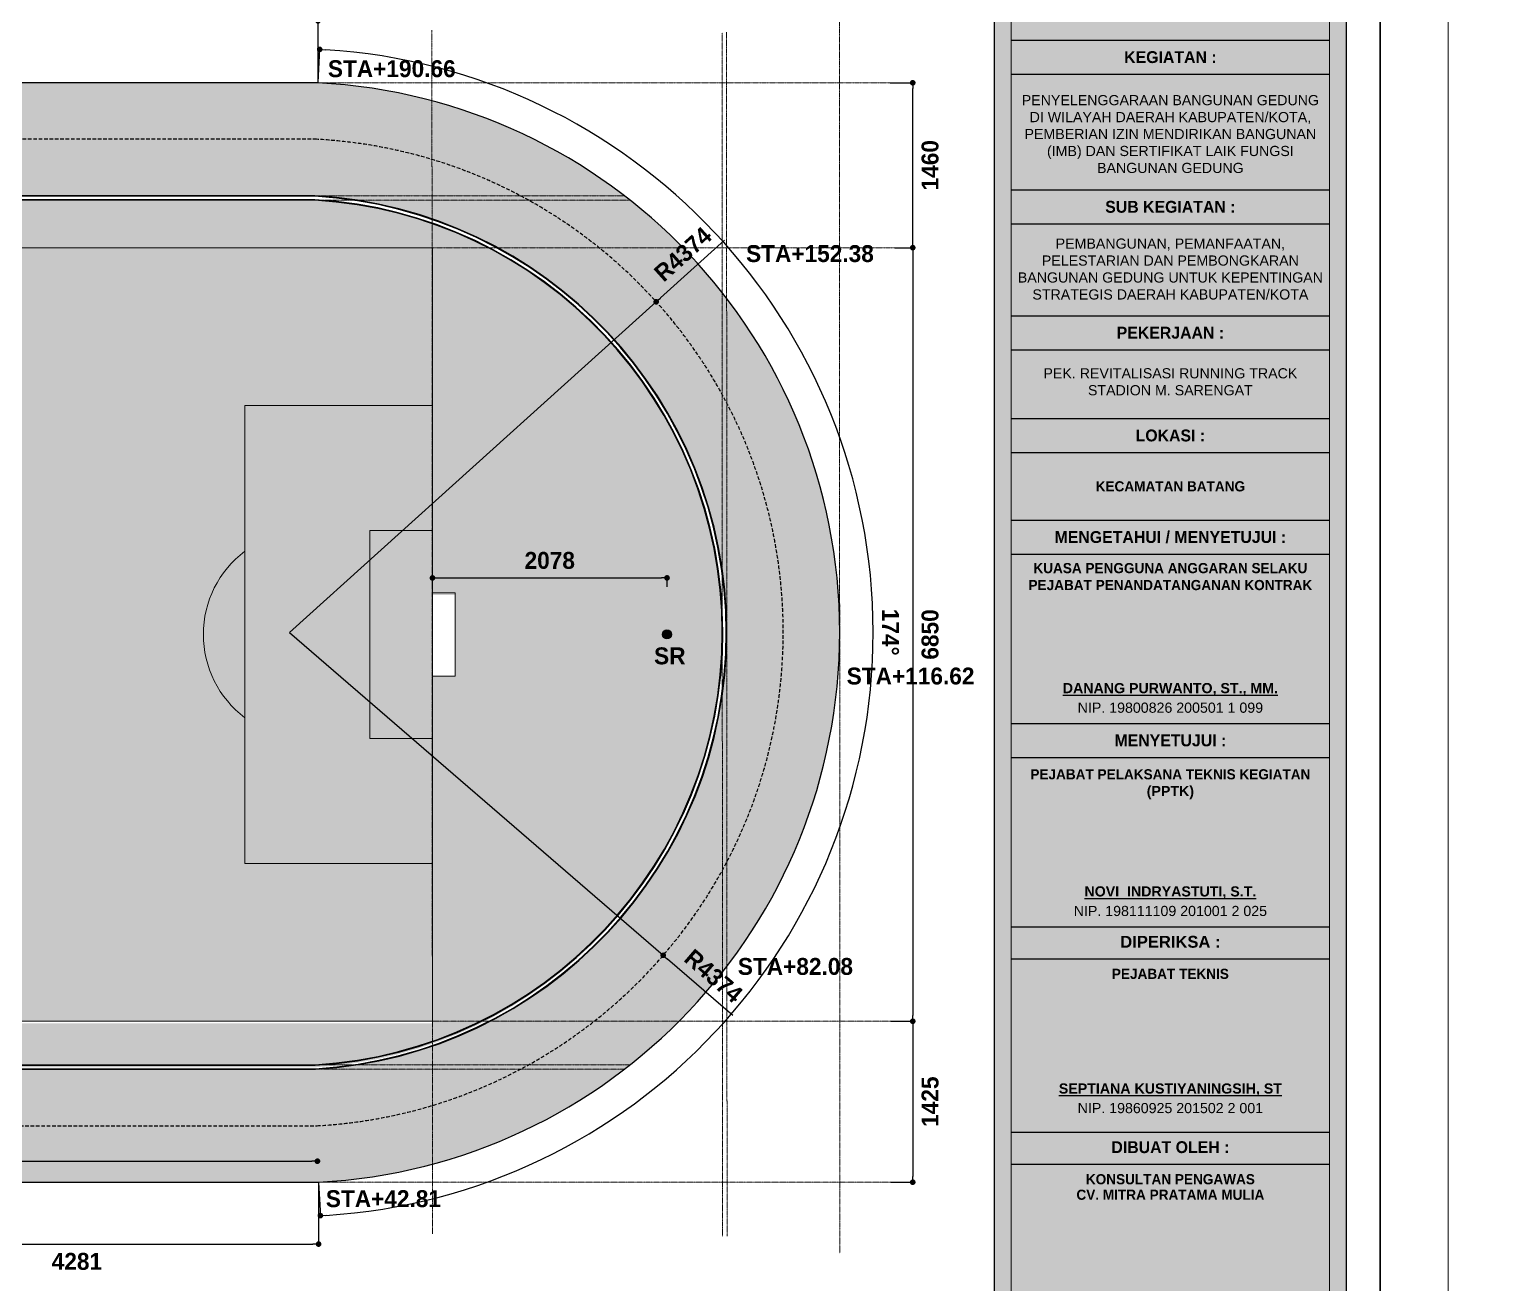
# Model space of a CAD drawing. Header units: centimetres. Extents: x -292707 to 138715, y -53922 to 66277.
# Drawn here: x 25945 to 38876, y -4384 to 6726 of the extents above; entities that cross this region are included whole.
import ezdxf

# ---------------------------------------------------------------- set-up
doc = ezdxf.new("R2010")
doc.units = ezdxf.units.CM
doc.linetypes.add('HIDDEN', pattern=[9.525, 6.35, -3.175])
for name, color, linetype in [('A-ALINE-1', 91, 'Continuous'), ('A-ALINE-4', 113, 'Continuous'), ('A-ALINE-7', 119, 'Continuous'), ('A-DIM', 157, 'Continuous'), ('A-TEXT', 254, 'Continuous')]:
    doc.layers.add(name, color=color, linetype=linetype)
for name, color, linetype, lineweight, true_color in [('A-FILL-1', 250, 'Continuous', 0, 0x333333), ('A-FILL-3', 7, 'Continuous', 0, 0x666666), ('A-FILL-5', 7, 'Continuous', 0, 0x999999), ('A-FILL-7', 7, 'Continuous', 0, 0xcccccc), ('A-FILL-8', 7, 'Continuous', 0, 0xe6e6e6), ('A-HATCH-97', 7, 'Continuous', 0, 0xf7f7f7), ('A-HATCH-97 @ 0.1', 7, 'Continuous', 0, 0xf7f7f7), ('A-HATCH-97 @ 10', 7, 'Continuous', 0, 0xf7f7f7), ('A-HATCH-97 @ 5', 7, 'Continuous', 0, 0xf7f7f7), ('A-HATCH-97 @ 7', 7, 'Continuous', 0, 0xf7f7f7)]:
    doc.layers.add(name, color=color, linetype=linetype, lineweight=lineweight, true_color=true_color)
doc.layers.add('A-SWING AREA', color=7, linetype='Continuous', lineweight=0, true_color=0xf7f7f7, transparency=0.2)
doc.styles.add('Scale 1000', font='GOTHICB.TTF', dxfattribs={"height": 150})
doc.styles.add('Scale 170', font='GOTHICB.TTF', dxfattribs={"height": 50})
doc.dimstyles.new('Scale 1000', dxfattribs={"dimscale": 0, "dimtxt": 150, "dimasz": 50, "dimexe": 5, "dimexo": 3, "dimgap": 75, "dimtad": 2, "dimdec": 0, "dimtxsty": 'Scale 1000', "dimblk": 'DOT', "dimcen": 2.5, "dimclrd": 256, "dimclre": 256, "dimclrt": 254, "dimadec": 0, "dimazin": 0, "dimtfac": 1, "dimtdec": 0, "dimtmove": 0, "dimatfit": 3, "dimldrblk": 'DOTSMALL', "dimfxl": 1, "dimtfillclr": 256, "dimlwd": -1, "dimlwe": -1, "dimarcsym": 0})

# ---------------------------------------------------------------- blocks, each defined once
blk = doc.blocks.new('gfdgfd')
at = {"layer": 'A-FILL-8'}
h = blk.add_hatch(color=256, dxfattribs=at)
h.dxf.hatch_style = 1
h.paths.add_polyline_path([(29518, 27), (18938, 27), (18938, -6823), (29518, -6823)])
at = {"layer": 'A-FILL-1'}
for p, q in [((24228, -6823), (24228, 27)), ((18938, -1371), (20600, -1371)), ((20600, -1371), (20600, -5425)), ((18938, -2476), (19492, -2476)), ((19492, -4320), (19492, -2476)), ((18938, -3029), (18736, -3029)), ((18736, -3767), (18736, -3029)), ((18938, -3767), (18736, -3767)), ((18938, -4320), (19492, -4320)), ((18938, -5425), (20600, -5425))]:
    blk.add_line(p, q, dxfattribs=at)
blk.add_lwpolyline([(29518, 27), (18938, 27), (18938, -6823), (29518, -6823)], close=True, dxfattribs=at)
for points in [[(29518, -1371), (27856, -1371), (27856, -5425), (29518, -5425)], [(29518, -4320), (28964, -4320), (28964, -2476), (29518, -2476)], [(29518, -3767), (29719, -3767), (29719, -3029), (29518, -3029)]]:
    blk.add_lwpolyline(points, dxfattribs=at)
blk.add_circle((24228, -3398), 907, dxfattribs=at)
for centre, start, end in [((20046, -3398), 306.9482, 53.0518), ((28410, -3398), 126.9482, 233.0518)]:
    blk.add_arc(centre, 922, start, end, dxfattribs=at)
blk = doc.blocks.new('_Dot')
at = {"color": 0, "linetype": 'ByBlock', "lineweight": -2}
blk.add_line((-0.5, 0), (-1, 0), dxfattribs=at)
at = {"color": 0, "linetype": 'ByBlock', "const_width": 0.5}
blk.add_lwpolyline([(-0.25, 0, 1), (0.25, 0, 1)], format="xyb", close=True, dxfattribs=at)
blk = doc.blocks.new('*D72')
at = {"layer": 'A-DIM', "ltscale": 0.25, "transparency": 16777216}
for p, q in [((33613, 4791), (33778, 4791)), ((33773, 4741), (33773, -2009)), ((33578, -2059), (33778, -2059))]:
    blk.add_line(p, q, dxfattribs=at)
at = {"layer": 'Defpoints', "color": 0, "ltscale": 0.25, "transparency": 16777216}
for p in [(33610, 4791), (33575, -2059), (33773, -2059)]:
    blk.add_point(p, dxfattribs=at)
at = {"layer": 'A-DIM', "ltscale": 0.25, "transparency": 16777216, "xscale": 50, "yscale": 50, "zscale": 50}
for p, rotation in [((33773, 4791), 90), ((33773, -2059), 270)]:
    blk.add_blockref('_Dot', p, dxfattribs=dict(at, rotation=rotation))
at = {"layer": 'A-DIM', "color": 254, "ltscale": 0.25, "transparency": 16777216, "insert": (33927, 1366), "char_height": 150, "attachment_point": 5, "rotation": 90, "style": 'Scale 1000'}
blk.add_mtext('6850', dxfattribs=at)
blk = doc.blocks.new('_DotSmall')
at = {"color": 0, "linetype": 'ByBlock', "const_width": 0.5}
blk.add_lwpolyline([(-0.0625, 0, 1), (0.0625, 0, 1)], format="xyb", close=True, dxfattribs=at)
blk = doc.blocks.new('*D73')
at = {"layer": 'A-DIM', "ltscale": 0.25, "transparency": 16777216}
for p, q in [((33574, 6251), (33778, 6251)), ((33773, 4841), (33773, 6201)), ((33613, 4791), (33778, 4791))]:
    blk.add_line(p, q, dxfattribs=at)
at = {"layer": 'Defpoints', "color": 0, "ltscale": 0.25, "transparency": 16777216}
for p in [(33571, 6251), (33773, 6251), (33610, 4791)]:
    blk.add_point(p, dxfattribs=at)
at = {"layer": 'A-DIM', "ltscale": 0.25, "transparency": 16777216, "xscale": 50, "yscale": 50, "zscale": 50}
for p, rotation in [((33773, 6251), 90), ((33773, 4791), 270)]:
    blk.add_blockref('_Dot', p, dxfattribs=dict(at, rotation=rotation))
at = {"layer": 'A-DIM', "color": 254, "ltscale": 0.25, "transparency": 16777216, "insert": (33927, 5521), "char_height": 150, "attachment_point": 5, "rotation": 90, "style": 'Scale 1000'}
blk.add_mtext('1460', dxfattribs=at)
blk = doc.blocks.new('*D75')
at = {"layer": 'A-DIM', "ltscale": 0.25, "transparency": 16777216}
for p, q in [((33578, -2059), (33778, -2059)), ((33773, -2109), (33773, -3434)), ((33578, -3484), (33778, -3484))]:
    blk.add_line(p, q, dxfattribs=at)
at = {"layer": 'Defpoints', "color": 0, "ltscale": 0.25, "transparency": 16777216}
for p in [(33575, -2059), (33575, -3484), (33773, -3484)]:
    blk.add_point(p, dxfattribs=at)
at = {"layer": 'A-DIM', "ltscale": 0.25, "transparency": 16777216, "xscale": 50, "yscale": 50, "zscale": 50}
for p, rotation in [((33773, -2059), 90), ((33773, -3484), 270)]:
    blk.add_blockref('_Dot', p, dxfattribs=dict(at, rotation=rotation))
at = {"layer": 'A-DIM', "color": 254, "ltscale": 0.25, "transparency": 16777216, "insert": (33927, -2771), "char_height": 150, "attachment_point": 5, "rotation": 90, "style": 'Scale 1000'}
blk.add_mtext('1425', dxfattribs=at)
blk = doc.blocks.new('*D76')
at = {"layer": 'A-DIM', "ltscale": 0.25, "transparency": 16777216}
for p, q in [((29518, 1788), (29518, 1872)), ((29568, 1867), (31546, 1867)), ((31596, 1789), (31596, 1872))]:
    blk.add_line(p, q, dxfattribs=at)
at = {"layer": 'Defpoints', "color": 0, "ltscale": 0.25, "transparency": 16777216}
for p in [(31596, 1867), (29518, 1785), (31596, 1786)]:
    blk.add_point(p, dxfattribs=at)
at = {"layer": 'A-DIM', "ltscale": 0.25, "transparency": 16777216, "xscale": 50, "yscale": 50, "zscale": 50, "rotation": 180}
blk.add_blockref('_Dot', (29518, 1867), dxfattribs=at)
at = {"layer": 'A-DIM', "ltscale": 0.25, "transparency": 16777216, "xscale": 50, "yscale": 50, "zscale": 50}
blk.add_blockref('_Dot', (31596, 1867), dxfattribs=at)
at = {"layer": 'A-DIM', "color": 254, "ltscale": 0.25, "transparency": 16777216, "insert": (30557, 2021), "char_height": 150, "attachment_point": 5, "style": 'Scale 1000'}
blk.add_mtext('2078', dxfattribs=at)
blk = doc.blocks.new('jhgkjhkjhkjh')
at = {"layer": 'A-SWING AREA', "transparency": 33554457}
h = blk.add_hatch(color=256, dxfattribs=at)
h.dxf.hatch_style = 1
h.paths.add_polyline_path([(-933.61, 931.53), (-881.61, 931.53), (-881.61, 1218.53), (-933.61, 1218.53)])
at = {"layer": 'A-ALINE-1', "ltscale": 0.25}
blk.add_lwpolyline([(-933.61, 931.53), (-881.61, 931.53), (-881.61, 1218.53), (-933.61, 1218.53)], close=True, dxfattribs=at)
at = {"layer": 'A-ALINE-4', "ltscale": 0.25}
for points in [[(-931.11, 1157.28), (-884.11, 1157.28)], [(-931.11, 1152.28), (-884.11, 1152.28)], [(-931.11, 1135.19), (-884.11, 1135.19)], [(-931.11, 1130.19), (-884.11, 1130.19)], [(-931.11, 1116.61), (-884.11, 1116.61)], [(-931.11, 1111.61), (-884.11, 1111.61)], [(-931.11, 1101.44), (-884.11, 1101.44)], [(-931.11, 1096.44), (-884.11, 1096.44)], [(-931.11, 1086.44), (-884.11, 1086.44)], [(-931.11, 1081.44), (-884.11, 1081.44)], [(-931.11, 1056.44), (-884.11, 1056.44)], [(-931.11, 1051.44), (-884.11, 1051.44)], [(-931.11, 1026.44), (-884.11, 1026.44)], [(-931.11, 1021.72), (-884.11, 1021.72)], [(-931.11, 996.12), (-884.11, 996.12)], [(-931.11, 991.41), (-884.11, 991.41)]]:
    blk.add_lwpolyline(points, dxfattribs=at)
at = {"layer": 'A-FILL-1', "ltscale": 0.25}
blk.add_lwpolyline([(-1286.61, 931.53), (-933.61, 931.53), (-933.61, 1218.53), (-1286.61, 1218.53)], close=True, dxfattribs=at)
at = {"layer": 'A-FILL-1'}
blk.add_lwpolyline([(-931.11, 934.03), (-884.11, 934.03), (-884.11, 1216.03), (-931.11, 1216.03)], close=True, dxfattribs=at)
at = {"layer": 'Defpoints'}
blk.add_lwpolyline([(-1296.61, 926.53), (-876.61, 926.53), (-876.61, 1223.53), (-1296.61, 1223.53)], close=True, dxfattribs=at)
at = {"layer": 'A-TEXT', "ltscale": 0.25, "attachment_point": 5, "style": 'Scale 170'}
for s, width, insert, char_height in [('KEGIATAN :', 47, (-907.61, 1154.78), 1.75), ('{\\fArial|b0|i0|c0|p34;PENYELENGGARAAN BANGUNAN GEDUNG DI WILAYAH DAERAH KABUPATEN/KOTA, PEMBERIAN IZIN MENDIRIKAN BANGUNAN (IMB) DAN SERTIFIKAT LAIK FUNGSI BANGUNAN GEDUNG}', 45.4679, (-907.61, 1143.43), 1.5), ('SUB KEGIATAN :', 47, (-907.61, 1132.69), 1.75), ('{\\fArial|b0|i0|c0|p34;PEMBANGUNAN, PEMANFAATAN, PELESTARIAN DAN PEMBONGKARAN BANGUNAN GEDUNG UNTUK KEPENTINGAN STRATEGIS DAERAH KABUPATEN/KOTA}', 47, (-907.61, 1123.51), 1.5), ('PEKERJAAN :', 47, (-907.61, 1114.11), 1.75), ('{\\fArial|b0|i0|c0|p34;PEK.^IREVITALISASI RUNNING TRACK STADION M. SARENGAT}', 47, (-907.61, 1106.87), 1.5), ('{\\fCentury Gothic|b1|i0|c0|p34;LOKASI :}', 47, (-907.61, 1098.94), 1.75), ('KECAMATAN BATANG', 47, (-907.61, 1091.44), 1.5), ('{\\fCentury Gothic|b1|i0|c0|p34;MENGETAHUI / MENYETUJUI :}', 47, (-907.61, 1083.94), 1.75), ('KUASA PENGGUNA ANGGARAN SELAKU PEJABAT PENANDATANGANAN KONTRAK', 47, (-907.61, 1078.12), 1.5), ('{\\fArial|b1|i0|c0|p34;\\LDANANG PURWANTO, ST., MM.}', 47, (-907.61, 1061.5), 1.5), ('{\\fArial|b0|i0|c0|p34;NIP. 19800826 200501 1 099}', 47, (-907.61, 1058.77), 1.5), ('{\\fCentury Gothic|b1|i0|c0|p34;MENYETUJUI :}', 47, (-907.61, 1053.94), 1.75), ('PEJABAT PELAKSANA TEKNIS KEGIATAN', 47, (-907.61, 1048.94), 1.5), ('{\\fArial|b1|i0|c0|p34;(PPTK)}', 47, (-907.61, 1046.25), 1.5), ('{\\fArial|b1|i0|c0|p34;\\LNOVI  INDRYASTUTI, S.T.}', 47, (-907.61, 1031.5), 1.5), ('{\\fArial|b0|i0|c0|p34;NIP. 198111109 201001 2 025}', 47, (-907.61, 1028.77), 1.5), ('{\\fArial|b1|i0|c0|p34;DIPERIKSA :}', 47, (-907.61, 1024.22), 1.75), ('PEJABAT TEKNIS', 47, (-907.61, 1019.49), 1.5), ('{\\fArial|b1|i0|c0|p34;\\LSEPTIANA KUSTIYANINGSIH, ST}', 47, (-907.61, 1002.41), 1.5), ('{\\fArial|b0|i0|c0|p34;NIP. 19860925 201502 2 001}', 47, (-907.61, 999.68), 1.5), ('DIBUAT OLEH :', 47, (-907.61, 993.91), 1.75), ('KONSULTAN PENGAWAS', 47, (-907.61, 989.18), 1.5), ('CV. MITRA PRATAMA MULIA', 47, (-907.61, 986.89), 1.5)]:
    blk.add_mtext_dynamic_manual_height_columns(s, width=width, gutter_width=105, heights=[0], dxfattribs=dict(at, insert=insert, char_height=char_height))
blk = doc.blocks.new('*D144')
at = {"layer": 'A-DIM', "ltscale": 0.25, "transparency": 16777216}
for p, q in [((28251, 1383), (31562, -1475)), ((32178, -2007), (31600, -1508))]:
    blk.add_line(p, q, dxfattribs=at)
at = {"layer": 'Defpoints', "color": 0, "ltscale": 0.25, "transparency": 16777216}
for p in [(28251, 1383), (31562, -1475)]:
    blk.add_point(p, dxfattribs=at)
at = {"layer": 'A-DIM', "ltscale": 0.25, "transparency": 16777216, "xscale": 50, "yscale": 50, "zscale": 50, "rotation": 139.1890067404133}
blk.add_blockref('_Dot', (31562, -1475), dxfattribs=at)
at = {"layer": 'A-DIM', "color": 254, "ltscale": 0.25, "transparency": 16777216, "insert": (32008, -1658), "char_height": 150, "attachment_point": 5, "rotation": 319.189, "style": 'Scale 1000'}
blk.add_mtext('R4374', dxfattribs=at)
blk = doc.blocks.new('*D145')
at = {"layer": 'A-DIM', "ltscale": 0.25, "transparency": 16777216}
for p, q in [((32105, 4858), (31537, 4346)), ((28251, 1383), (31500, 4312))]:
    blk.add_line(p, q, dxfattribs=at)
at = {"layer": 'Defpoints', "color": 0, "ltscale": 0.25, "transparency": 16777216}
for p in [(31500, 4312), (28251, 1383)]:
    blk.add_point(p, dxfattribs=at)
at = {"layer": 'A-DIM', "ltscale": 0.25, "transparency": 16777216, "xscale": 50, "yscale": 50, "zscale": 50, "rotation": 222.0382758099178}
blk.add_blockref('_Dot', (31500, 4312), dxfattribs=at)
at = {"layer": 'A-DIM', "color": 254, "ltscale": 0.25, "transparency": 16777216, "insert": (31737, 4733), "char_height": 150, "attachment_point": 5, "rotation": 42.0383, "style": 'Scale 1000'}
blk.add_mtext('R4374', dxfattribs=at)
blk = doc.blocks.new('*D146')
at = {"layer": 'A-DIM', "ltscale": 0.25, "transparency": 16777216}
for p, q in [((28504, 6254), (28519, 6552)), ((28509, -3487), (28525, -3785))]:
    blk.add_line(p, q, dxfattribs=at)
blk.add_arc((28251, 1383), 5171, 273.5821, 86.4777, dxfattribs=at)
at = {"layer": 'Defpoints', "color": 0, "ltscale": 0.25, "transparency": 16777216}
for p in [(28504, 6251), (28251, 1383), (32775, -1121), (28509, -3484)]:
    blk.add_point(p, dxfattribs=at)
at = {"layer": 'A-DIM', "ltscale": 0.25, "transparency": 16777216, "xscale": 50, "yscale": 50, "zscale": 50}
for p, rotation in [((28519, 6547), 176.7546679873463), ((28525, -3780), 183.3050719722802)]:
    blk.add_blockref('_Dot', p, dxfattribs=dict(at, rotation=rotation))
at = {"layer": 'A-DIM', "color": 254, "ltscale": 0.25, "transparency": 16777216, "insert": (33576, 1386), "char_height": 150, "attachment_point": 5, "rotation": 270.0299, "style": 'Scale 1000'}
blk.add_mtext('174°', dxfattribs=at)
blk = doc.blocks.new('*D151')
at = {"layer": 'A-DIM', "ltscale": 0.25, "transparency": 16777216}
for p, q in [((19941, -3481), (19941, -3293)), ((19991, -3298), (28449, -3298)), ((28499, -3295), (28499, -3293))]:
    blk.add_line(p, q, dxfattribs=at)
at = {"layer": 'Defpoints', "color": 0, "ltscale": 0.25, "transparency": 16777216}
for p in [(28499, -3298), (28499, -3298), (19941, -3484)]:
    blk.add_point(p, dxfattribs=at)
at = {"layer": 'A-DIM', "ltscale": 0.25, "transparency": 16777216, "xscale": 50, "yscale": 50, "zscale": 50, "rotation": 180}
blk.add_blockref('_Dot', (19941, -3298), dxfattribs=at)
at = {"layer": 'A-DIM', "ltscale": 0.25, "transparency": 16777216, "xscale": 50, "yscale": 50, "zscale": 50}
blk.add_blockref('_Dot', (28499, -3298), dxfattribs=at)
at = {"layer": 'A-DIM', "color": 254, "ltscale": 0.25, "transparency": 16777216, "insert": (24228, -3145), "char_height": 150, "attachment_point": 5, "style": 'Scale 1000'}
blk.add_mtext('8559', dxfattribs=at)
blk = doc.blocks.new('*D159')
at = {"layer": 'A-DIM', "ltscale": 0.25, "transparency": 16777216}
for p, q in [((24224, 6254), (24224, 6805)), ((28454, 6800), (24274, 6800)), ((28504, 6254), (28504, 6805))]:
    blk.add_line(p, q, dxfattribs=at)
at = {"layer": 'Defpoints', "color": 0, "ltscale": 0.25, "transparency": 16777216}
for p in [(24224, 6800), (24224, 6251), (28504, 6251)]:
    blk.add_point(p, dxfattribs=at)
at = {"layer": 'A-DIM', "ltscale": 0.25, "transparency": 16777216, "xscale": 50, "yscale": 50, "zscale": 50, "rotation": 180}
blk.add_blockref('_Dot', (24224, 6800), dxfattribs=at)
at = {"layer": 'A-DIM', "ltscale": 0.25, "transparency": 16777216, "xscale": 50, "yscale": 50, "zscale": 50}
blk.add_blockref('_Dot', (28504, 6800), dxfattribs=at)
at = {"layer": 'A-DIM', "color": 254, "ltscale": 0.25, "transparency": 16777216, "insert": (26364, 6954), "char_height": 150, "attachment_point": 5, "style": 'Scale 1000'}
blk.add_mtext('4279', dxfattribs=at)
blk = doc.blocks.new('*D166')
at = {"layer": 'A-DIM', "ltscale": 0.25, "transparency": 16777216}
for p, q in [((24228, -3487), (24228, -4037)), ((28509, -3487), (28509, -4037)), ((24278, -4032), (28459, -4032))]:
    blk.add_line(p, q, dxfattribs=at)
at = {"layer": 'Defpoints', "color": 0, "ltscale": 0.25, "transparency": 16777216}
for p in [(24228, -3484), (28509, -3484), (28509, -4032)]:
    blk.add_point(p, dxfattribs=at)
at = {"layer": 'A-DIM', "ltscale": 0.25, "transparency": 16777216, "xscale": 50, "yscale": 50, "zscale": 50, "rotation": 180}
blk.add_blockref('_Dot', (24228, -4032), dxfattribs=at)
at = {"layer": 'A-DIM', "ltscale": 0.25, "transparency": 16777216, "xscale": 50, "yscale": 50, "zscale": 50}
blk.add_blockref('_Dot', (28509, -4032), dxfattribs=at)
at = {"layer": 'A-DIM', "color": 254, "ltscale": 0.25, "transparency": 16777216, "insert": (26368, -4186), "char_height": 150, "attachment_point": 5, "style": 'Scale 1000'}
blk.add_mtext('4281', dxfattribs=at)
blk = doc.blocks.new('*U1254')
at = {"layer": 'A-HATCH-97 @ 0.1', "ltscale": 0.25}
h = blk.add_hatch(color=256, dxfattribs=at)
h.dxf.hatch_style = 1
edge = h.paths.add_edge_path()
edge.add_line((28483, 5211), (19965, 5211))
edge.add_arc((20254, 1384), 3838, 94.3076, 265.7992)
edge.add_line((19972, -2444), (28480, -2444))
edge.add_arc((28251, 1383), 3834, 273.4148, 446.5425)
h.paths.add_polyline_path([(29513, 1717), (29714, 1717), (29714, 997), (29518, 997), (29518, -2077), (18933, -2077), (18933, 979), (18731, 979), (18731, 1717), (18933, 1717), (18933, 4773), (29513, 4773)], flags=16)
edge = h.paths.add_edge_path(flags=0)
edge.add_arc((28405, 1348), 922, 126.9482, 233.0518, ccw=False)
edge.add_line((27851, 2085), (27851, 612))
edge = h.paths.add_edge_path(flags=0)
edge.add_arc((24223, 1348), 907, 0, 360)
edge = h.paths.add_edge_path(flags=0)
edge.add_line((20595, 612), (20595, 2085))
edge.add_arc((20041, 1348), 922, -53.0518, 53.0518, ccw=False)
at = {"layer": 'A-HATCH-97 @ 10', "ltscale": 0.25}
h = blk.add_hatch(color=256, dxfattribs=at)
h.dxf.hatch_style = 1
edge = h.paths.add_edge_path()
edge.add_line((28483, 5211), (19965, 5211))
edge.add_arc((20254, 1384), 3838, 94.3076, 265.7992)
edge.add_line((19972, -2444), (28480, -2444))
edge.add_arc((28251, 1383), 3834, 273.4148, 446.5425)
h.paths.add_polyline_path([(29513, 1717), (29714, 1717), (29714, 997), (29518, 997), (29518, -2077), (18933, -2077), (18933, 979), (18731, 979), (18731, 1717), (18933, 1717), (18933, 4773), (29513, 4773)], flags=16)
edge = h.paths.add_edge_path(flags=0)
edge.add_arc((28405, 1348), 922, 126.9482, 233.0518, ccw=False)
edge.add_line((27851, 2085), (27851, 612))
edge = h.paths.add_edge_path(flags=0)
edge.add_arc((24223, 1348), 907, 0, 360)
edge = h.paths.add_edge_path(flags=0)
edge.add_line((20595, 612), (20595, 2085))
edge.add_arc((20041, 1348), 922, -53.0518, 53.0518, ccw=False)
at = {"layer": 'A-HATCH-97 @ 5', "ltscale": 0.25}
h = blk.add_hatch(color=256, dxfattribs=at)
h.dxf.hatch_style = 1
edge = h.paths.add_edge_path()
edge.add_line((28483, 5211), (19965, 5211))
edge.add_arc((20254, 1384), 3838, 94.3076, 265.7992)
edge.add_line((19972, -2444), (28480, -2444))
edge.add_arc((28251, 1383), 3834, 273.4148, 446.5425)
h.paths.add_polyline_path([(29513, 1717), (29714, 1717), (29714, 997), (29518, 997), (29518, -2077), (18933, -2077), (18933, 979), (18731, 979), (18731, 1717), (18933, 1717), (18933, 4773), (29513, 4773)], flags=16)
edge = h.paths.add_edge_path(flags=0)
edge.add_arc((28405, 1348), 922, 126.9482, 233.0518, ccw=False)
edge.add_line((27851, 2085), (27851, 612))
edge = h.paths.add_edge_path(flags=0)
edge.add_arc((24223, 1348), 907, 0, 360)
edge = h.paths.add_edge_path(flags=0)
edge.add_line((20595, 612), (20595, 2085))
edge.add_arc((20041, 1348), 922, -53.0518, 53.0518, ccw=False)
at = {"layer": 'A-HATCH-97 @ 7', "ltscale": 0.25}
h = blk.add_hatch(color=256, dxfattribs=at)
h.dxf.hatch_style = 1
edge = h.paths.add_edge_path()
edge.add_line((28483, 5211), (19965, 5211))
edge.add_arc((20254, 1384), 3838, 94.3076, 265.7992)
edge.add_line((19972, -2444), (28480, -2444))
edge.add_arc((28251, 1383), 3834, 273.4148, 446.5425)
h.paths.add_polyline_path([(29513, 1717), (29714, 1717), (29714, 997), (29518, 997), (29518, -2077), (18933, -2077), (18933, 979), (18731, 979), (18731, 1717), (18933, 1717), (18933, 4773), (29513, 4773)], flags=16)
edge = h.paths.add_edge_path(flags=0)
edge.add_arc((28405, 1348), 922, 126.9482, 233.0518, ccw=False)
edge.add_line((27851, 2085), (27851, 612))
edge = h.paths.add_edge_path(flags=0)
edge.add_arc((24223, 1348), 907, 0, 360)
edge = h.paths.add_edge_path(flags=0)
edge.add_line((20595, 612), (20595, 2085))
edge.add_arc((20041, 1348), 922, -53.0518, 53.0518, ccw=False)

msp = doc.modelspace()

# ---------------------------------------------------------------- hatches: boundary and pattern name
at = {"layer": 'A-FILL-5'}
h = msp.add_hatch(color=256, dxfattribs=at)
h.dxf.hatch_style = 1
edge = h.paths.add_edge_path()
edge.add_arc((31595.6, 1366.2), 40, 0, 360)
at = {"layer": 'A-FILL-7'}
h = msp.add_hatch(color=256, dxfattribs=at)
h.dxf.hatch_style = 1
edge = h.paths.add_edge_path()
edge.add_arc((28250.9, 1383.9), 4874.7, 273.0337, 446.80782)
edge.add_line((28522.4, 6251), (19934.4, 6251))
edge.add_arc((20253.5, 1383.7), 4877.7, 93.75076, 266.3206)
edge.add_line((19940.5, -3484), (28508.9, -3484))
edge = h.paths.add_edge_path(flags=16)
edge.add_arc((28251.4, 1383.4), 3874.2, 273.39645, 446.65752)
edge.add_line((28477.3, 5251), (19968.8, 5250.9))
edge.add_arc((20253.9, 1383.3), 3878.1, 94.21564, 265.718)
edge.add_line((19964.4, -2484), (28480.9, -2484))
at = {"layer": 'A-TEXT', "ltscale": 0.25}
h = msp.add_hatch(dxfattribs=at)
h.set_pattern_fill('AR-SAND', color=256, scale=5)
h.set_pattern_definition([(37.5, (-5.04, 36276.96), (-8.00016, 244.7066), [0, -193.04, 0, -215.9, 0, -206.375]), (7.5, (-5.04, 36276.96), (224.7616, 358.4126), [0, -104.14, 0, -173.99, 0, -66.675]), (327.5, (-161.25, 36276.96), (395.4962, 0.7186), [0, -63.5, 0, -228.6, 0, -298.45]), (317.5, (-161.25, 36276.96), (381.7782, 111.4647), [0, -31.75, 0, -149.86, 0, -171.45])])
h.paths.add_polyline_path([(28470.4, 5198.2), (19966.2, 5198.2, 0.9295904), (19970.7, -2466.8), (28474.9, -2466.8, 0.9427091)])
h.paths.add_polyline_path([(29714.3, 1716.9), (29714.3, 979.5), (29512.8, 979.5), (29512.8, -2076.8), (18932.8, -2076.8), (18932.8, 979.5), (18731.3, 979.5), (18731.3, 1716.9), (18932.8, 1716.9), (18932.8, 4773.2), (29512.8, 4773.2), (29512.8, 1716.9)], flags=16)
h.paths.add_polyline_path([(27850.7, 611.6, -0.499146), (27850.7, 2084.8)], flags=0)
h.paths.add_polyline_path([(25129.4, 1348.2, -1), (23316.2, 1348.2, -1)], flags=0)
h.paths.add_polyline_path([(20594.9, 611.6), (20594.9, 2084.8, -0.499146)], flags=0)

# ---------------------------------------------------------------- linework, layer by layer
at = {"layer": 'A-ALINE-7', "ltscale": 0.14}
for points in [[(28508.9, -3484, 0.9489945), (28503.8, 6251), (19935.4, 6251, 0.9372656), (19940.5, -3484)], [(28480.9, -2484, 0.9429613), (28476.4, 5251), (19969.9, 5251, 0.9298981), (19974.5, -2484)], [(28480.8, -2479, 0.9429254), (28476.3, 5246), (19970.1, 5246, 0.9298544), (19974.6, -2479)], [(28479.9, -2449, 0.9427091), (28475.4, 5216), (19971.2, 5216, 0.9295904), (19975.7, -2449)]]:
    msp.add_lwpolyline(points, format="xyb", close=True, dxfattribs=at)
at = {"layer": 'A-ALINE-7', "linetype": 'HIDDEN', "ltscale": 5}
msp.add_lwpolyline([(28495.3, -2984, 0.9462324), (28490.5, 5751), (19952.2, 5751, 0.9338912), (19957, -2984)], format="xyb", close=True, dxfattribs=at)
at = {"layer": 'A-ALINE-7', "ltscale": 0.14}
msp.add_lwpolyline([(28479.8, -2444, 0.9426728), (28475.3, 5211), (19971.4, 5211, 0.9295461), (19975.9, -2444), (28479.8, -2444)], format="xyb", dxfattribs=at)
at = {"layer": 'A-FILL-3', "linetype": 'HIDDEN', "ltscale": 0.25}
for p, q in [((33127.8, -4112.6), (33123.3, 6844.6)), ((29517.8, -3941.3), (29513.3, 6718.4)), ((32087.8, -3960.9), (32083.3, 6695.1)), ((32127.8, -3961.1), (32123.3, 6698.6)), ((33571.5, 6251), (14877.4, 6251)), ((31217.7, 5251), (14831.8, 5251)), ((31269.2, 5211), (14831.8, 5211)), ((33610.4, 4791), (14827.3, 4791)), ((33574.9, -2059), (14880.8, -2059)), ((31269.5, -2444), (14880.8, -2444)), ((31269.5, -2444), (14880.8, -2444)), ((31218.1, -2484), (14880.8, -2484)), ((33574.9, -3484), (14880.8, -3484))]:
    msp.add_line(p, q, dxfattribs=at)
at = {"layer": 'A-TEXT', "ltscale": 0.25}
for radius in [40, 35]:
    msp.add_circle((31595.6, 1366.2), radius, dxfattribs=at)

# ---------------------------------------------------------------- block references
at = {"layer": 'A-HATCH-97'}
msp.add_blockref('*U1254', (0, 0), dxfattribs=at)
at = {"layer": 'A-TEXT', "xscale": 60, "yscale": 60, "zscale": 60}
for p in [(90511.9, -62809), (115711.9, -62809)]:
    msp.add_blockref('jhgkjhkjhkjh', p, dxfattribs=at)
at = {"layer": 'A-TEXT'}
msp.add_blockref('gfdgfd', (0, 4764.1), dxfattribs=at)

# ---------------------------------------------------------------- texts
at = {"layer": 'A-TEXT', "ltscale": 0.25, "char_height": 150, "attachment_point": 1, "style": 'Scale 1000'}
for s, width, insert in [('STA+190.66', 506.231, (28591.4, 6451)), ('STA+152.38', 506.231, (32296.4, 4813.9)), ('SR', 399.477, (31481.3, 1251.7)), ('STA+116.62', 506.231, (33187.7, 1073.1)), ('STA+82.08', 506.231, (32223.2, -1498.4)), ('STA+42.81', 506.231, (28573.1, -3554.8))]:
    msp.add_mtext_dynamic_manual_height_columns(s, width=width, gutter_width=750, heights=[0], dxfattribs=dict(at, insert=insert))

# ---------------------------------------------------------------- dimensions: what is measured, and where the dimension line sits
at = {"layer": 'A-DIM', "ltscale": 0.25}
for base, p1, p2, override, picture, middle in [((24224.4, 6800.3), (28503.8, 6251), (24224.4, 6251), {"dimscale": 1}, '*D159', (26364.1, 6954)), ((31595.6, 1867.3), (29517.8, 1785.5), (31595.6, 1785.6), {"dimscale": 1}, '*D76', (30556.7, 2021.1)), ((28508.9, -4032), (24227.8, -3484), (28508.9, -3484), {"dimscale": 1, "dimtmove": 1}, '*D166', (26368.4, -4185.7))]:
    dim = msp.add_linear_dim(base=base, p1=p1, p2=p2, dimstyle='Scale 1000', override=override, dxfattribs=at)
    dim.commit()
    dim.dimension.update_dxf_attribs({"geometry": picture, "text_midpoint": middle})
dim = msp.add_angular_dim_3p(base=(32775.3, -1121.2), center=(28251.4, 1383.4), p1=(28508.9, -3484), p2=(28503.8, 6251), dimstyle='Scale 1000', override={"dimscale": 1}, dxfattribs=at)
dim.commit()
dim.dimension.update_dxf_attribs({"geometry": '*D146', "text_midpoint": (33576.2, 1386.2)})
for base, p1, p2, override, picture, middle in [((33773.4, 6251), (33610.4, 4791), (33571.5, 6251), {"dimscale": 1, "dimtmove": 1}, '*D73', (33927.2, 5521)), ((33773.4, -2059), (33610.4, 4791), (33574.9, -2059), {"dimscale": 1}, '*D72', (33927.2, 1366)), ((33773.4, -3484), (33574.9, -2059), (33574.9, -3484), {"dimscale": 1, "dimtmove": 1}, '*D75', (33927.2, -2771.5))]:
    dim = msp.add_linear_dim(base=base, p1=p1, p2=p2, angle=90, dimstyle='Scale 1000', override=override, dxfattribs=at)
    dim.commit()
    dim.dimension.update_dxf_attribs({"geometry": picture, "text_midpoint": middle})
for mpoint, picture, middle in [((31500.1, 4312.5), '*D145', (31736.5, 4732.7)), ((31562.1, -1475.4), '*D144', (32008.5, -1657.7))]:
    dim = msp.add_radius_dim(center=(28251.4, 1383.4), mpoint=mpoint, dimstyle='Scale 1000', override={"dimscale": 1}, dxfattribs=at)
    dim.commit()
    dim.dimension.update_dxf_attribs({"geometry": picture, "text_midpoint": middle})
dim = msp.add_linear_dim(base=(28499.1, -3298.4), p1=(19940.5, -3484), p2=(28499.1, -3298.4), dimstyle='Scale 1000', override={"dimscale": 1}, dxfattribs=at)
dim.commit()
dim.dimension.update_dxf_attribs({"geometry": '*D151', "text_midpoint": (24227.8, -3298.4), "dimtype": 160})

doc.saveas('drawing.dxf')
